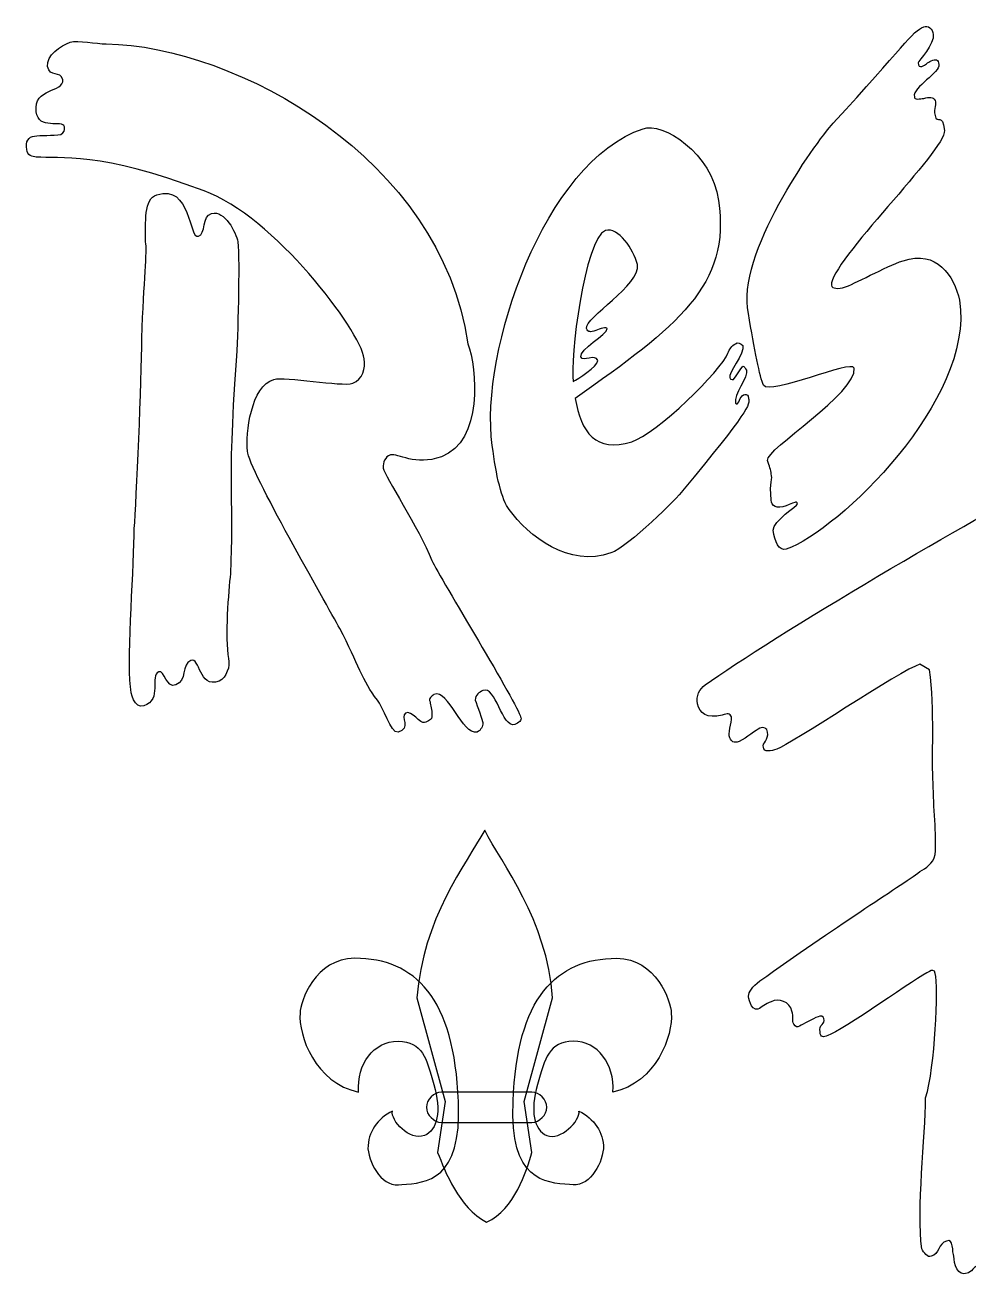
# Model space of a CAD drawing. Extents: x -198 to -95, y -282 to -207.
# Drawn here: x -197.7 to -150.5, y -280.6 to -218.1 of the extents above; entities that cross this region are included whole.
import ezdxf

# ---------------------------------------------------------------- set-up
doc = ezdxf.new("R2010")
doc.units = 0
doc.layers.get('0').update_dxf_attribs({"linetype": 'CONTINUOUS'})

msp = doc.modelspace()

# ---------------------------------------------------------------- linework, layer by layer
at = {"color": 7}
for points in [[(-157.285392, -222.985693)], [(-157.285392, -222.985693)], [(-168.674699, -228.350904)], [(-168.674699, -228.350904)], [(-176.863705, -239.646084)], [(-176.863705, -239.646084)], [(-173.475151, -242.281627)], [(-173.475151, -242.281627)], [(-187.405873, -245.481928)], [(-187.405873, -245.481928)], [(-152.20256, -265.436747)], [(-152.20256, -265.436747)], [(-176.016566, -271.837349)], [(-176.016566, -271.837349)], [(-173.286898, -271.837349)], [(-173.286898, -271.837349)], [(-174.604669, -277.861446)], [(-174.604669, -277.861446)]]:
    msp.add_lwpolyline(points, close=True, dxfattribs=at)
for points in [[(-152.48494, -250.28238), (-152.955572, -250)], [(-152.48494, -250.28238), (-152.955572, -250)], [(-178.087349, -266.660392), (-176.675452, -271.837349), (-177.051958, -274.378765)], [(-178.087349, -266.660392), (-176.675452, -271.837349), (-177.051958, -274.378765)], [(-172.345633, -274.378765), (-172.722139, -271.837349), (-171.310241, -266.660392)], [(-172.345633, -274.378765), (-172.722139, -271.837349), (-171.310241, -266.660392)], [(-172.345633, -271.366717), (-176.863705, -271.366717)], [(-172.345633, -271.366717), (-176.863705, -271.366717)], [(-176.863705, -272.872741), (-172.345633, -272.872741), (-172.345633, -272.872741)], [(-176.863705, -272.872741), (-172.345633, -272.872741), (-172.345633, -272.872741)]]:
    msp.add_lwpolyline(points, dxfattribs=at)
for points in [[(-152.767319, -218.185241), (-152.579066, -218.091114), (-152.296687, -218.279367), (-152.296687, -218.561747)], [(-152.767319, -218.185241), (-152.579066, -218.091114), (-152.296687, -218.279367), (-152.296687, -218.561747)], [(-157.285392, -222.985693), (-153.802711, -219.220633), (-153.332078, -218.373494), (-152.767319, -218.185241)], [(-157.285392, -222.985693), (-153.802711, -219.220633), (-153.332078, -218.373494), (-152.767319, -218.185241)], [(-152.296687, -218.561747), (-152.20256, -219.03238), (-153.049699, -219.879518), (-153.049699, -219.973645)], [(-152.296687, -218.561747), (-152.20256, -219.03238), (-153.049699, -219.879518), (-153.049699, -219.973645)], [(-196.536145, -220.161898), (-196.630271, -219.597139), (-195.877259, -219.126506), (-195.406627, -218.938253)], [(-196.536145, -220.161898), (-196.630271, -219.597139), (-195.877259, -219.126506), (-195.406627, -218.938253)], [(-195.406627, -218.938253), (-195.03012, -218.844127), (-194.088855, -219.03238), (-193.618223, -219.03238)], [(-195.406627, -218.938253), (-195.03012, -218.844127), (-194.088855, -219.03238), (-193.618223, -219.03238)], [(-193.618223, -219.03238), (-187.123494, -219.126506), (-176.863705, -224.774096), (-175.545934, -233.998494)], [(-193.618223, -219.03238), (-187.123494, -219.126506), (-176.863705, -224.774096), (-175.545934, -233.998494)], [(-153.049699, -219.973645), (-153.049699, -220.161898), (-152.955572, -220.161898), (-152.861446, -220.161898)], [(-153.049699, -219.973645), (-153.049699, -220.161898), (-152.955572, -220.161898), (-152.861446, -220.161898)], [(-152.861446, -220.161898), (-152.673193, -220.067771), (-152.579066, -219.973645), (-152.390813, -219.879518)], [(-152.861446, -220.161898), (-152.673193, -220.067771), (-152.579066, -219.973645), (-152.390813, -219.879518)], [(-152.390813, -219.879518), (-152.20256, -219.785392), (-152.014307, -219.785392), (-152.014307, -220.067771)], [(-152.390813, -219.879518), (-152.20256, -219.785392), (-152.014307, -219.785392), (-152.014307, -220.067771)], [(-195.783133, -220.820783), (-195.877259, -220.350151), (-196.442018, -220.726657), (-196.536145, -220.161898)], [(-195.783133, -220.820783), (-195.877259, -220.350151), (-196.442018, -220.726657), (-196.536145, -220.161898)], [(-152.014307, -220.067771), (-151.920181, -220.444277), (-153.332078, -221.197289), (-153.237952, -221.667922)], [(-152.014307, -220.067771), (-151.920181, -220.444277), (-153.332078, -221.197289), (-153.237952, -221.667922)], [(-197.100904, -222.420934), (-197.289157, -221.197289), (-195.689006, -221.479669), (-195.783133, -220.820783)], [(-197.100904, -222.420934), (-197.289157, -221.197289), (-195.689006, -221.479669), (-195.783133, -220.820783)], [(-153.237952, -221.667922), (-153.237952, -221.856175), (-152.955572, -221.762048), (-152.767319, -221.762048)], [(-153.237952, -221.667922), (-153.237952, -221.856175), (-152.955572, -221.762048), (-152.767319, -221.762048)], [(-152.767319, -221.762048), (-152.48494, -221.667922), (-152.296687, -221.667922), (-152.20256, -221.856175)], [(-152.767319, -221.762048), (-152.48494, -221.667922), (-152.296687, -221.667922), (-152.20256, -221.856175)], [(-152.20256, -221.856175), (-152.108434, -222.044428), (-152.296687, -222.232681), (-152.20256, -222.609187)], [(-152.20256, -221.856175), (-152.108434, -222.044428), (-152.296687, -222.232681), (-152.20256, -222.609187)], [(-195.689006, -223.173946), (-195.783133, -222.79744), (-197.006777, -223.362199), (-197.100904, -222.420934)], [(-195.689006, -223.173946), (-195.783133, -222.79744), (-197.006777, -223.362199), (-197.100904, -222.420934)], [(-152.20256, -222.609187), (-152.108434, -223.079819), (-151.826054, -222.420934), (-151.731928, -223.362199)], [(-152.20256, -222.609187), (-152.108434, -223.079819), (-151.826054, -222.420934), (-151.731928, -223.362199)], [(-166.792169, -223.268072), (-165.850904, -222.891566), (-163.309488, -224.491717), (-163.027108, -226.84488)], [(-166.792169, -223.268072), (-165.850904, -222.891566), (-163.309488, -224.491717), (-163.027108, -226.84488)], [(-161.521084, -232.49247), (-162.17997, -229.574548), (-158.226657, -224.021084), (-157.285392, -222.985693)], [(-161.521084, -232.49247), (-162.17997, -229.574548), (-158.226657, -224.021084), (-157.285392, -222.985693)], [(-197.571536, -224.303464), (-197.665663, -223.926958), (-197.47741, -223.644578), (-197.19503, -223.644578)], [(-197.571536, -224.303464), (-197.665663, -223.926958), (-197.47741, -223.644578), (-197.19503, -223.644578)], [(-197.19503, -223.644578), (-196.912651, -223.550452), (-196.253765, -223.644578), (-195.877259, -223.550452)], [(-197.19503, -223.644578), (-196.912651, -223.550452), (-196.253765, -223.644578), (-195.877259, -223.550452)], [(-195.877259, -223.550452), (-195.689006, -223.456325), (-195.689006, -223.362199), (-195.689006, -223.173946)], [(-195.877259, -223.550452), (-195.689006, -223.456325), (-195.689006, -223.362199), (-195.689006, -223.173946)], [(-174.322289, -239.081325), (-174.981175, -234.375), (-171.686747, -224.868223), (-166.792169, -223.268072)], [(-174.322289, -239.081325), (-174.981175, -234.375), (-171.686747, -224.868223), (-166.792169, -223.268072)], [(-151.731928, -223.362199), (-151.637801, -224.303464), (-157.473645, -229.951054), (-157.379518, -231.080572)], [(-151.731928, -223.362199), (-151.637801, -224.303464), (-157.473645, -229.951054), (-157.379518, -231.080572)], [(-197.100904, -224.67997), (-197.289157, -224.67997), (-197.571536, -224.585843), (-197.571536, -224.303464)], [(-197.100904, -224.67997), (-197.289157, -224.67997), (-197.571536, -224.585843), (-197.571536, -224.303464)], [(-188.723645, -226.374247), (-193.900602, -224.39759), (-195.971386, -224.774096), (-197.100904, -224.67997)], [(-188.723645, -226.374247), (-193.900602, -224.39759), (-195.971386, -224.774096), (-197.100904, -224.67997)], [(-191.076807, -226.5625), (-189.38253, -225.997741), (-189.476657, -228.821536), (-189.006024, -228.633283)], [(-191.076807, -226.5625), (-189.38253, -225.997741), (-189.476657, -228.821536), (-189.006024, -228.633283)], [(-191.641566, -228.915663), (-191.641566, -227.974398), (-191.735693, -226.750753), (-191.076807, -226.5625)], [(-191.641566, -228.915663), (-191.641566, -227.974398), (-191.735693, -226.750753), (-191.076807, -226.5625)], [(-180.722892, -234.751506), (-180.911145, -233.339608), (-185.240964, -227.597892), (-188.723645, -226.374247)], [(-180.722892, -234.751506), (-180.911145, -233.339608), (-185.240964, -227.597892), (-188.723645, -226.374247)], [(-163.027108, -226.84488), (-162.368223, -231.080572), (-165.097892, -233.151355), (-170.180723, -236.728163)], [(-163.027108, -226.84488), (-162.368223, -231.080572), (-165.097892, -233.151355), (-170.180723, -236.728163)], [(-188.347139, -227.503765), (-187.688253, -227.315512), (-187.123494, -228.44503), (-187.029367, -228.915663)], [(-188.347139, -227.503765), (-187.688253, -227.315512), (-187.123494, -228.44503), (-187.029367, -228.915663)], [(-189.006024, -228.633283), (-188.629518, -228.539157), (-188.817771, -227.597892), (-188.347139, -227.503765)], [(-189.006024, -228.633283), (-188.629518, -228.539157), (-188.817771, -227.597892), (-188.347139, -227.503765)], [(-168.674699, -228.350904), (-169.71009, -228.72741), (-170.463102, -234.845633), (-170.274849, -235.881024)], [(-168.674699, -228.350904), (-169.71009, -228.72741), (-170.463102, -234.845633), (-170.274849, -235.881024)], [(-167.074548, -230.045181), (-167.262801, -229.292169), (-168.015813, -228.162651), (-168.674699, -228.350904)], [(-167.074548, -230.045181), (-167.262801, -229.292169), (-168.015813, -228.162651), (-168.674699, -228.350904)], [(-191.829819, -233.716114), (-191.735693, -230.798193), (-191.54744, -229.386295), (-191.641566, -228.915663)], [(-191.829819, -233.716114), (-191.735693, -230.798193), (-191.54744, -229.386295), (-191.641566, -228.915663)], [(-187.029367, -228.915663), (-186.935241, -229.856928), (-187.029367, -233.810241), (-187.123494, -234.845633)], [(-187.029367, -228.915663), (-186.935241, -229.856928), (-187.029367, -233.810241), (-187.123494, -234.845633)], [(-153.802711, -229.856928), (-152.108434, -229.292169), (-151.261295, -230.60994), (-150.978916, -231.833584)], [(-153.802711, -229.856928), (-152.108434, -229.292169), (-151.261295, -230.60994), (-150.978916, -231.833584)], [(-156.720633, -231.174699), (-156.344127, -231.080572), (-154.649849, -230.139307), (-153.802711, -229.856928)], [(-156.720633, -231.174699), (-156.344127, -231.080572), (-154.649849, -230.139307), (-153.802711, -229.856928)], [(-169.615964, -233.245482), (-169.71009, -232.680723), (-166.886295, -231.080572), (-167.074548, -230.045181)], [(-169.615964, -233.245482), (-169.71009, -232.680723), (-166.886295, -231.080572), (-167.074548, -230.045181)], [(-157.379518, -231.080572), (-157.379518, -231.268825), (-157.003012, -231.268825), (-156.720633, -231.174699)], [(-157.379518, -231.080572), (-157.379518, -231.268825), (-157.003012, -231.268825), (-156.720633, -231.174699)], [(-150.978916, -231.833584), (-150.225904, -236.822289), (-157.003012, -243.317018), (-159.638554, -244.258283)], [(-150.978916, -231.833584), (-150.225904, -236.822289), (-157.003012, -243.317018), (-159.638554, -244.258283)], [(-160.768072, -236.069277), (-160.956325, -235.692771), (-161.238705, -234.280873), (-161.521084, -232.49247)], [(-160.768072, -236.069277), (-160.956325, -235.692771), (-161.238705, -234.280873), (-161.521084, -232.49247)], [(-192.206325, -243.222892), (-192.112199, -241.90512), (-191.829819, -235.786898), (-191.829819, -233.716114)], [(-192.206325, -243.222892), (-192.112199, -241.90512), (-191.829819, -235.786898), (-191.829819, -233.716114)], [(-169.898343, -234.65738), (-169.99247, -234.280873), (-168.580572, -233.527861), (-168.580572, -233.245482)], [(-169.898343, -234.65738), (-169.99247, -234.280873), (-168.580572, -233.527861), (-168.580572, -233.245482)], [(-169.145331, -233.339608), (-169.427711, -233.433735), (-169.521837, -233.433735), (-169.615964, -233.245482)], [(-169.145331, -233.339608), (-169.427711, -233.433735), (-169.521837, -233.433735), (-169.615964, -233.245482)], [(-168.580572, -233.245482), (-168.580572, -233.151355), (-168.957078, -233.245482), (-169.145331, -233.339608)], [(-168.580572, -233.245482), (-168.580572, -233.151355), (-168.957078, -233.245482), (-169.145331, -233.339608)], [(-175.545934, -233.998494), (-175.075301, -235.222139), (-174.792922, -238.893072), (-176.863705, -239.646084)], [(-175.545934, -233.998494), (-175.075301, -235.222139), (-174.792922, -238.893072), (-176.863705, -239.646084)], [(-162.556476, -234.469127), (-162.462349, -234.280873), (-162.368223, -234.09262), (-162.17997, -233.998494)], [(-162.556476, -234.469127), (-162.462349, -234.280873), (-162.368223, -234.09262), (-162.17997, -233.998494)], [(-161.803464, -234.09262), (-161.709337, -234.469127), (-162.556476, -235.504518), (-162.462349, -235.692771)], [(-161.803464, -234.09262), (-161.709337, -234.469127), (-162.556476, -235.504518), (-162.462349, -235.692771)], [(-162.17997, -233.998494), (-162.085843, -233.904367), (-161.89759, -233.998494), (-161.803464, -234.09262)], [(-162.17997, -233.998494), (-162.085843, -233.904367), (-161.89759, -233.998494), (-161.803464, -234.09262)], [(-187.123494, -234.845633), (-187.594127, -241.434488), (-187.21762, -241.999247), (-187.405873, -245.481928)], [(-187.123494, -234.845633), (-187.594127, -241.434488), (-187.21762, -241.999247), (-187.405873, -245.481928)], [(-181.287651, -235.975151), (-180.817018, -235.786898), (-180.628765, -235.222139), (-180.722892, -234.751506)], [(-181.287651, -235.975151), (-180.817018, -235.786898), (-180.628765, -235.222139), (-180.722892, -234.751506)], [(-170.274849, -235.881024), (-170.086596, -235.786898), (-169.051205, -235.128012), (-169.051205, -234.845633)], [(-170.274849, -235.881024), (-170.086596, -235.786898), (-169.051205, -235.128012), (-169.051205, -234.845633)], [(-169.051205, -234.845633), (-169.145331, -234.469127), (-169.804217, -234.939759), (-169.898343, -234.65738)], [(-169.051205, -234.845633), (-169.145331, -234.469127), (-169.804217, -234.939759), (-169.898343, -234.65738)], [(-167.356928, -238.893072), (-166.133283, -238.516566), (-162.838855, -235.316265), (-162.556476, -234.469127)], [(-167.356928, -238.893072), (-166.133283, -238.516566), (-162.838855, -235.316265), (-162.556476, -234.469127)], [(-156.25, -235.222139), (-156.344127, -234.751506), (-160.485693, -236.634036), (-160.768072, -236.069277)], [(-156.25, -235.222139), (-156.344127, -234.751506), (-160.485693, -236.634036), (-160.768072, -236.069277)], [(-185.240964, -235.786898), (-184.676205, -235.598645), (-181.85241, -236.163404), (-181.287651, -235.975151)], [(-185.240964, -235.786898), (-184.676205, -235.598645), (-181.85241, -236.163404), (-181.287651, -235.975151)], [(-162.274096, -235.786898), (-162.17997, -235.692771), (-161.89759, -235.222139), (-161.803464, -235.128012)], [(-162.274096, -235.786898), (-162.17997, -235.692771), (-161.89759, -235.222139), (-161.803464, -235.128012)], [(-161.615211, -235.316265), (-161.521084, -235.598645), (-162.274096, -236.634036), (-162.17997, -236.916416)], [(-161.615211, -235.316265), (-161.521084, -235.598645), (-162.274096, -236.634036), (-162.17997, -236.916416)], [(-161.803464, -235.128012), (-161.709337, -235.128012), (-161.709337, -235.222139), (-161.615211, -235.316265)], [(-161.803464, -235.128012), (-161.709337, -235.128012), (-161.709337, -235.222139), (-161.615211, -235.316265)], [(-160.579819, -239.834337), (-160.673946, -239.269578), (-156.061747, -236.445783), (-156.25, -235.222139)], [(-160.579819, -239.834337), (-160.673946, -239.269578), (-156.061747, -236.445783), (-156.25, -235.222139)], [(-186.558735, -239.363705), (-186.652861, -238.516566), (-186.370482, -236.069277), (-185.240964, -235.786898)], [(-186.558735, -239.363705), (-186.652861, -238.516566), (-186.370482, -236.069277), (-185.240964, -235.786898)], [(-162.462349, -235.692771), (-162.462349, -235.786898), (-162.368223, -235.786898), (-162.274096, -235.786898)], [(-162.462349, -235.692771), (-162.462349, -235.786898), (-162.368223, -235.786898), (-162.274096, -235.786898)], [(-170.180723, -236.728163), (-169.898343, -238.42244), (-169.145331, -239.457831), (-167.356928, -238.893072)], [(-170.180723, -236.728163), (-169.898343, -238.42244), (-169.145331, -239.457831), (-167.356928, -238.893072)], [(-161.521084, -236.728163), (-161.426958, -237.010542), (-161.521084, -237.387048), (-164.815512, -241.340361)], [(-161.521084, -236.728163), (-161.426958, -237.010542), (-161.521084, -237.387048), (-164.815512, -241.340361)], [(-162.085843, -237.010542), (-161.991717, -236.916416), (-161.89759, -236.53991), (-161.709337, -236.53991)], [(-162.085843, -237.010542), (-161.991717, -236.916416), (-161.89759, -236.53991), (-161.709337, -236.53991)], [(-161.709337, -236.53991), (-161.615211, -236.53991), (-161.521084, -236.53991), (-161.521084, -236.728163)], [(-161.709337, -236.53991), (-161.615211, -236.53991), (-161.521084, -236.53991), (-161.521084, -236.728163)], [(-162.17997, -236.916416), (-162.17997, -237.010542), (-162.085843, -237.010542), (-162.085843, -237.010542)], [(-162.17997, -236.916416), (-162.17997, -237.010542), (-162.085843, -237.010542), (-162.085843, -237.010542)], [(-181.946536, -248.211596), (-182.605422, -246.987952), (-186.464608, -240.30497), (-186.558735, -239.363705)], [(-181.946536, -248.211596), (-182.605422, -246.987952), (-186.464608, -240.30497), (-186.558735, -239.363705)], [(-173.475151, -242.281627), (-173.851657, -241.810994), (-174.134036, -240.587349), (-174.322289, -239.081325)], [(-173.475151, -242.281627), (-173.851657, -241.810994), (-174.134036, -240.587349), (-174.322289, -239.081325)], [(-179.40512, -239.551958), (-179.6875, -239.646084), (-179.781627, -239.928464), (-179.781627, -240.210843)], [(-179.40512, -239.551958), (-179.6875, -239.646084), (-179.781627, -239.928464), (-179.781627, -240.210843)], [(-176.863705, -239.646084), (-178.181476, -240.116717), (-179.028614, -239.457831), (-179.40512, -239.551958)], [(-176.863705, -239.646084), (-178.181476, -240.116717), (-179.028614, -239.457831), (-179.40512, -239.551958)], [(-160.391566, -240.493223), (-160.391566, -240.30497), (-160.485693, -240.116717), (-160.579819, -239.834337)], [(-160.391566, -240.493223), (-160.391566, -240.30497), (-160.485693, -240.116717), (-160.579819, -239.834337)], [(-179.781627, -240.210843), (-179.6875, -240.587349), (-177.993223, -243.222892), (-177.334337, -244.823042)], [(-179.781627, -240.210843), (-179.6875, -240.587349), (-177.993223, -243.222892), (-177.334337, -244.823042)], [(-160.391566, -241.810994), (-160.485693, -240.869729), (-160.29744, -240.775602), (-160.391566, -240.493223)], [(-160.391566, -241.810994), (-160.485693, -240.869729), (-160.29744, -240.775602), (-160.391566, -240.493223)], [(-163.685994, -251.035392), (-160.579819, -248.776355), (-149.284639, -242.093373), (-147.213855, -241.246235)], [(-163.685994, -251.035392), (-160.579819, -248.776355), (-149.284639, -242.093373), (-147.213855, -241.246235)], [(-164.815512, -241.340361), (-165.003765, -241.622741), (-167.545181, -244.164157), (-168.392319, -244.446536)], [(-164.815512, -241.340361), (-165.003765, -241.622741), (-167.545181, -244.164157), (-168.392319, -244.446536)], [(-159.638554, -242.093373), (-160.109187, -242.281627), (-160.391566, -242.093373), (-160.391566, -241.810994)], [(-159.638554, -242.093373), (-160.109187, -242.281627), (-160.391566, -242.093373), (-160.391566, -241.810994)], [(-168.392319, -244.446536), (-170.463102, -245.199548), (-172.533886, -243.599398), (-173.475151, -242.281627)], [(-168.392319, -244.446536), (-170.463102, -245.199548), (-172.533886, -243.599398), (-173.475151, -242.281627)], [(-160.29744, -243.317018), (-160.29744, -242.846386), (-159.073795, -242.093373), (-159.073795, -241.999247)], [(-160.29744, -243.317018), (-160.29744, -242.846386), (-159.073795, -242.093373), (-159.073795, -241.999247)], [(-159.167922, -241.90512), (-159.167922, -241.90512), (-159.450301, -241.999247), (-159.638554, -242.093373)], [(-159.167922, -241.90512), (-159.167922, -241.90512), (-159.450301, -241.999247), (-159.638554, -242.093373)], [(-159.073795, -241.999247), (-159.073795, -241.90512), (-159.167922, -241.90512), (-159.167922, -241.90512)], [(-159.073795, -241.999247), (-159.073795, -241.90512), (-159.167922, -241.90512), (-159.167922, -241.90512)], [(-192.394578, -251.129518), (-192.582831, -249.529367), (-192.206325, -244.917169), (-192.206325, -243.222892)], [(-192.394578, -251.129518), (-192.582831, -249.529367), (-192.206325, -244.917169), (-192.206325, -243.222892)], [(-159.638554, -244.258283), (-160.01506, -244.35241), (-160.203313, -243.881777), (-160.29744, -243.317018)], [(-159.638554, -244.258283), (-160.01506, -244.35241), (-160.203313, -243.881777), (-160.29744, -243.317018)], [(-177.334337, -244.823042), (-176.957831, -245.670181), (-173.004518, -252.070783), (-172.910392, -252.635542)], [(-177.334337, -244.823042), (-176.957831, -245.670181), (-173.004518, -252.070783), (-172.910392, -252.635542)], [(-187.405873, -245.481928), (-187.5, -246.329066), (-187.688253, -248.682229), (-187.5, -249.71762)], [(-187.405873, -245.481928), (-187.5, -246.329066), (-187.688253, -248.682229), (-187.5, -249.71762)], [(-180.064006, -251.788404), (-180.817018, -250.847139), (-181.005271, -250), (-181.946536, -248.211596)], [(-180.064006, -251.788404), (-180.817018, -250.847139), (-181.005271, -250), (-181.946536, -248.211596)], [(-189.38253, -249.811747), (-189.853163, -250), (-189.570783, -250.847139), (-190.135542, -251.035392)], [(-189.38253, -249.811747), (-189.853163, -250), (-189.570783, -250.847139), (-190.135542, -251.035392)], [(-187.970633, -250.847139), (-189.006024, -251.223645), (-188.911898, -249.623494), (-189.38253, -249.811747)], [(-187.970633, -250.847139), (-189.006024, -251.223645), (-188.911898, -249.623494), (-189.38253, -249.811747)], [(-187.5, -249.71762), (-187.405873, -250.094127), (-187.594127, -250.658886), (-187.970633, -250.847139)], [(-187.5, -249.71762), (-187.405873, -250.094127), (-187.594127, -250.658886), (-187.970633, -250.847139)], [(-152.955572, -250), (-153.896837, -250.28238), (-159.450301, -254.04744), (-160.109187, -254.235693)], [(-152.955572, -250), (-153.896837, -250.28238), (-159.450301, -254.04744), (-160.109187, -254.235693)], [(-190.982681, -250.376506), (-191.453313, -250.564759), (-190.794428, -251.788404), (-191.735693, -252.070783)], [(-190.982681, -250.376506), (-191.453313, -250.564759), (-190.794428, -251.788404), (-191.735693, -252.070783)], [(-190.135542, -251.035392), (-190.606175, -251.223645), (-190.700301, -250.28238), (-190.982681, -250.376506)], [(-190.135542, -251.035392), (-190.606175, -251.223645), (-190.700301, -250.28238), (-190.982681, -250.376506)], [(-152.296687, -255.92997), (-152.390813, -254.894578), (-152.20256, -252.16491), (-152.48494, -250.28238)], [(-152.296687, -255.92997), (-152.390813, -254.894578), (-152.20256, -252.16491), (-152.48494, -250.28238)], [(-191.735693, -252.070783), (-192.206325, -252.259036), (-192.394578, -251.411898), (-192.394578, -251.129518)], [(-191.735693, -252.070783), (-192.206325, -252.259036), (-192.394578, -251.411898), (-192.394578, -251.129518)], [(-175.075301, -253.388554), (-175.828313, -253.576807), (-176.487199, -251.223645), (-177.240211, -251.506024)], [(-175.075301, -253.388554), (-175.828313, -253.576807), (-176.487199, -251.223645), (-177.240211, -251.506024)], [(-173.192771, -253.012048), (-173.851657, -253.200301), (-174.134036, -251.035392), (-174.792922, -251.317771)], [(-173.192771, -253.012048), (-173.851657, -253.200301), (-174.134036, -251.035392), (-174.792922, -251.317771)], [(-164.0625, -251.976657), (-164.156627, -251.600151), (-163.968373, -251.223645), (-163.685994, -251.035392)], [(-164.0625, -251.976657), (-164.156627, -251.600151), (-163.968373, -251.223645), (-163.685994, -251.035392)], [(-179.028614, -253.388554), (-179.40512, -253.482681), (-179.781627, -252.070783), (-180.064006, -251.788404)], [(-179.028614, -253.388554), (-179.40512, -253.482681), (-179.781627, -252.070783), (-180.064006, -251.788404)], [(-177.240211, -251.506024), (-177.334337, -251.600151), (-177.52259, -251.694277), (-177.428464, -251.88253)], [(-177.240211, -251.506024), (-177.334337, -251.600151), (-177.52259, -251.694277), (-177.428464, -251.88253)], [(-174.792922, -251.317771), (-174.981175, -251.411898), (-175.169428, -251.506024), (-175.169428, -251.788404)], [(-174.792922, -251.317771), (-174.981175, -251.411898), (-175.169428, -251.506024), (-175.169428, -251.788404)], [(-175.169428, -251.788404), (-175.075301, -252.070783), (-174.792922, -252.823795), (-174.792922, -252.917922)], [(-175.169428, -251.788404), (-175.075301, -252.070783), (-174.792922, -252.823795), (-174.792922, -252.917922)], [(-178.652108, -252.447289), (-178.934488, -252.635542), (-178.369729, -253.200301), (-179.028614, -253.388554)], [(-178.652108, -252.447289), (-178.934488, -252.635542), (-178.369729, -253.200301), (-179.028614, -253.388554)], [(-177.710843, -252.917922), (-177.899096, -253.012048), (-178.369729, -252.259036), (-178.652108, -252.447289)], [(-177.710843, -252.917922), (-177.899096, -253.012048), (-178.369729, -252.259036), (-178.652108, -252.447289)], [(-177.428464, -251.88253), (-177.428464, -252.070783), (-177.334337, -252.259036), (-177.334337, -252.541416)], [(-177.428464, -251.88253), (-177.428464, -252.070783), (-177.334337, -252.259036), (-177.334337, -252.541416)], [(-162.838855, -252.541416), (-163.591867, -252.729669), (-163.968373, -252.447289), (-164.0625, -251.976657)], [(-162.838855, -252.541416), (-163.591867, -252.729669), (-163.968373, -252.447289), (-164.0625, -251.976657)], [(-162.368223, -252.635542), (-162.462349, -252.447289), (-162.556476, -252.447289), (-162.838855, -252.541416)], [(-162.368223, -252.635542), (-162.462349, -252.447289), (-162.556476, -252.447289), (-162.838855, -252.541416)], [(-177.334337, -252.541416), (-177.334337, -252.823795), (-177.52259, -252.823795), (-177.710843, -252.917922)], [(-177.334337, -252.541416), (-177.334337, -252.823795), (-177.52259, -252.823795), (-177.710843, -252.917922)], [(-174.792922, -252.917922), (-174.792922, -253.106175), (-174.887048, -253.294428), (-175.075301, -253.388554)], [(-174.792922, -252.917922), (-174.792922, -253.106175), (-174.887048, -253.294428), (-175.075301, -253.388554)], [(-172.910392, -252.635542), (-172.816265, -252.823795), (-173.004518, -252.917922), (-173.192771, -253.012048)], [(-172.910392, -252.635542), (-172.816265, -252.823795), (-173.004518, -252.917922), (-173.192771, -253.012048)], [(-162.462349, -253.670934), (-162.556476, -253.482681), (-162.368223, -252.917922), (-162.368223, -252.635542)], [(-162.462349, -253.670934), (-162.556476, -253.482681), (-162.368223, -252.917922), (-162.368223, -252.635542)], [(-160.579819, -253.388554), (-160.579819, -253.200301), (-160.768072, -253.106175), (-160.956325, -253.200301)], [(-160.579819, -253.388554), (-160.579819, -253.200301), (-160.768072, -253.106175), (-160.956325, -253.200301)], [(-161.991717, -253.859187), (-162.274096, -253.953313), (-162.368223, -253.859187), (-162.462349, -253.670934)], [(-161.991717, -253.859187), (-162.274096, -253.953313), (-162.368223, -253.859187), (-162.462349, -253.670934)], [(-160.956325, -253.200301), (-161.144578, -253.294428), (-161.615211, -253.670934), (-161.991717, -253.859187)], [(-160.956325, -253.200301), (-161.144578, -253.294428), (-161.615211, -253.670934), (-161.991717, -253.859187)], [(-160.768072, -254.141566), (-160.862199, -253.953313), (-160.485693, -253.76506), (-160.579819, -253.388554)], [(-160.768072, -254.141566), (-160.862199, -253.953313), (-160.485693, -253.76506), (-160.579819, -253.388554)], [(-160.109187, -254.235693), (-160.391566, -254.329819), (-160.768072, -254.423946), (-160.768072, -254.141566)], [(-160.109187, -254.235693), (-160.391566, -254.329819), (-160.768072, -254.423946), (-160.768072, -254.141566)], [(-152.20256, -259.506777), (-152.108434, -258.471386), (-152.296687, -257.153614), (-152.296687, -255.92997)], [(-152.20256, -259.506777), (-152.108434, -258.471386), (-152.296687, -257.153614), (-152.296687, -255.92997)], [(-174.698795, -258.283133), (-175.64006, -259.97741), (-177.80497, -262.707078), (-178.087349, -266.660392)], [(-174.698795, -258.283133), (-175.64006, -259.97741), (-177.80497, -262.707078), (-178.087349, -266.660392)], [(-171.310241, -266.660392), (-171.59262, -262.707078), (-173.851657, -259.97741), (-174.698795, -258.283133)], [(-171.310241, -266.660392), (-171.59262, -262.707078), (-173.851657, -259.97741), (-174.698795, -258.283133)], [(-152.955572, -260.353916), (-152.673193, -260.165663), (-152.296687, -259.97741), (-152.20256, -259.506777)], [(-152.955572, -260.353916), (-152.673193, -260.165663), (-152.296687, -259.97741), (-152.20256, -259.506777)], [(-160.956325, -265.813253), (-157.285392, -263.177711), (-153.990964, -261.106928), (-152.955572, -260.353916)], [(-160.956325, -265.813253), (-157.285392, -263.177711), (-153.990964, -261.106928), (-152.955572, -260.353916)], [(-181.193524, -264.683735), (-183.170181, -264.683735), (-183.923193, -266.848645), (-183.923193, -267.413404)], [(-181.193524, -264.683735), (-183.170181, -264.683735), (-183.923193, -266.848645), (-183.923193, -267.413404)], [(-176.016566, -271.837349), (-176.204819, -266.660392), (-178.181476, -264.683735), (-181.193524, -264.683735)], [(-176.016566, -271.837349), (-176.204819, -266.660392), (-178.181476, -264.683735), (-181.193524, -264.683735)], [(-173.286898, -271.837349), (-173.098645, -266.660392), (-171.121988, -264.683735), (-168.10994, -264.683735)], [(-173.286898, -271.837349), (-173.098645, -266.660392), (-171.121988, -264.683735), (-168.10994, -264.683735)], [(-168.10994, -264.683735), (-166.133283, -264.683735), (-165.380271, -266.848645), (-165.380271, -267.413404)], [(-168.10994, -264.683735), (-166.133283, -264.683735), (-165.380271, -266.848645), (-165.380271, -267.413404)], [(-152.48494, -265.34262), (-152.955572, -265.530873), (-156.908886, -268.354669), (-157.567771, -268.542922)], [(-152.48494, -265.34262), (-152.955572, -265.530873), (-156.908886, -268.354669), (-157.567771, -268.542922)], [(-152.673193, -271.649096), (-152.20256, -270.143072), (-152.014307, -266.095633), (-152.20256, -265.436747)], [(-152.673193, -271.649096), (-152.20256, -270.143072), (-152.014307, -266.095633), (-152.20256, -265.436747)], [(-152.20256, -265.436747), (-152.20256, -265.248494), (-152.390813, -265.248494), (-152.48494, -265.34262)], [(-152.20256, -265.436747), (-152.20256, -265.248494), (-152.390813, -265.248494), (-152.48494, -265.34262)], [(-161.521084, -266.566265), (-161.521084, -266.378012), (-161.332831, -266.095633), (-160.956325, -265.813253)], [(-161.521084, -266.566265), (-161.521084, -266.378012), (-161.332831, -266.095633), (-160.956325, -265.813253)], [(-161.050452, -267.225151), (-161.426958, -267.319277), (-161.521084, -266.566265), (-161.521084, -266.566265)], [(-161.050452, -267.225151), (-161.426958, -267.319277), (-161.521084, -266.566265), (-161.521084, -266.566265)], [(-160.391566, -266.848645), (-160.673946, -266.942771), (-160.862199, -267.131024), (-161.050452, -267.225151)], [(-160.391566, -266.848645), (-160.673946, -266.942771), (-160.862199, -267.131024), (-161.050452, -267.225151)], [(-159.356175, -267.319277), (-159.450301, -266.848645), (-160.01506, -266.660392), (-160.391566, -266.848645)], [(-159.356175, -267.319277), (-159.450301, -266.848645), (-160.01506, -266.660392), (-160.391566, -266.848645)], [(-183.923193, -267.413404), (-184.017319, -268.542922), (-183.170181, -270.896084), (-181.005271, -271.366717)], [(-183.923193, -267.413404), (-184.017319, -268.542922), (-183.170181, -270.896084), (-181.005271, -271.366717)], [(-165.380271, -267.413404), (-165.286145, -268.542922), (-166.133283, -270.896084), (-168.298193, -271.366717)], [(-165.380271, -267.413404), (-165.286145, -268.542922), (-166.133283, -270.896084), (-168.298193, -271.366717)], [(-159.262048, -267.978163), (-159.356175, -267.78991), (-159.262048, -267.601657), (-159.356175, -267.319277)], [(-159.262048, -267.978163), (-159.356175, -267.78991), (-159.262048, -267.601657), (-159.356175, -267.319277)], [(-158.979669, -268.072289), (-159.073795, -268.166416), (-159.167922, -268.072289), (-159.262048, -267.978163)], [(-158.979669, -268.072289), (-159.073795, -268.166416), (-159.167922, -268.072289), (-159.262048, -267.978163)], [(-158.038404, -267.601657), (-158.320783, -267.695783), (-158.791416, -267.978163), (-158.979669, -268.072289)], [(-158.038404, -267.601657), (-158.320783, -267.695783), (-158.791416, -267.978163), (-158.979669, -268.072289)], [(-157.756024, -267.695783), (-157.756024, -267.601657), (-157.944277, -267.50753), (-158.038404, -267.601657)], [(-157.756024, -267.695783), (-157.756024, -267.601657), (-157.944277, -267.50753), (-158.038404, -267.601657)], [(-157.944277, -268.354669), (-158.038404, -267.978163), (-157.661898, -267.978163), (-157.756024, -267.695783)], [(-157.944277, -268.354669), (-158.038404, -267.978163), (-157.661898, -267.978163), (-157.756024, -267.695783)], [(-157.567771, -268.542922), (-157.756024, -268.637048), (-157.944277, -268.637048), (-157.944277, -268.354669)], [(-157.567771, -268.542922), (-157.756024, -268.637048), (-157.944277, -268.637048), (-157.944277, -268.354669)], [(-181.005271, -271.366717), (-181.099398, -269.954819), (-180.252259, -268.825301), (-179.028614, -268.825301)], [(-181.005271, -271.366717), (-181.099398, -269.954819), (-180.252259, -268.825301), (-179.028614, -268.825301)], [(-179.028614, -268.825301), (-177.80497, -268.825301), (-177.616717, -269.67244), (-177.240211, -270.990211)], [(-179.028614, -268.825301), (-177.80497, -268.825301), (-177.616717, -269.67244), (-177.240211, -270.990211)], [(-170.274849, -268.825301), (-171.498494, -268.825301), (-171.686747, -269.67244), (-172.063253, -270.990211)], [(-170.274849, -268.825301), (-171.498494, -268.825301), (-171.686747, -269.67244), (-172.063253, -270.990211)], [(-168.298193, -271.366717), (-168.204066, -269.954819), (-169.051205, -268.825301), (-170.274849, -268.825301)], [(-168.298193, -271.366717), (-168.204066, -269.954819), (-169.051205, -268.825301), (-170.274849, -268.825301)], [(-177.240211, -270.990211), (-176.863705, -272.307982), (-177.051958, -273.249247), (-177.710843, -273.531627)], [(-177.240211, -270.990211), (-176.863705, -272.307982), (-177.051958, -273.249247), (-177.710843, -273.531627)], [(-172.063253, -270.990211), (-172.439759, -272.307982), (-172.251506, -273.249247), (-171.59262, -273.531627)], [(-172.063253, -270.990211), (-172.439759, -272.307982), (-172.251506, -273.249247), (-171.59262, -273.531627)], [(-178.840361, -275.978916), (-177.616717, -275.884789), (-175.828313, -275.790663), (-176.016566, -271.837349)], [(-178.840361, -275.978916), (-177.616717, -275.884789), (-175.828313, -275.790663), (-176.016566, -271.837349)], [(-176.863705, -271.366717), (-177.240211, -271.366717), (-177.616717, -271.743223), (-177.616717, -272.119729)], [(-176.863705, -271.366717), (-177.240211, -271.366717), (-177.616717, -271.743223), (-177.616717, -272.119729)], [(-170.463102, -275.978916), (-171.686747, -275.884789), (-173.475151, -275.790663), (-173.286898, -271.837349)], [(-170.463102, -275.978916), (-171.686747, -275.884789), (-173.475151, -275.790663), (-173.286898, -271.837349)], [(-171.59262, -272.119729), (-171.59262, -271.743223), (-171.969127, -271.366717), (-172.345633, -271.366717)], [(-171.59262, -272.119729), (-171.59262, -271.743223), (-171.969127, -271.366717), (-172.345633, -271.366717)], [(-152.861446, -279.179217), (-153.143825, -277.296687), (-152.673193, -273.531627), (-152.673193, -271.649096)], [(-152.861446, -279.179217), (-153.143825, -277.296687), (-152.673193, -273.531627), (-152.673193, -271.649096)], [(-179.310994, -272.307982), (-180.064006, -272.684488), (-180.534639, -273.343373), (-180.534639, -274.190512)], [(-179.310994, -272.307982), (-180.064006, -272.684488), (-180.534639, -273.343373), (-180.534639, -274.190512)], [(-177.710843, -273.531627), (-178.463855, -273.814006), (-179.40512, -272.778614), (-179.310994, -272.307982)], [(-177.710843, -273.531627), (-178.463855, -273.814006), (-179.40512, -272.778614), (-179.310994, -272.307982)], [(-177.616717, -272.119729), (-177.616717, -272.496235), (-177.240211, -272.872741), (-176.863705, -272.872741)], [(-177.616717, -272.119729), (-177.616717, -272.496235), (-177.240211, -272.872741), (-176.863705, -272.872741)], [(-172.345633, -272.872741), (-171.969127, -272.872741), (-171.59262, -272.496235), (-171.59262, -272.119729)], [(-172.345633, -272.872741), (-171.969127, -272.872741), (-171.59262, -272.496235), (-171.59262, -272.119729)], [(-171.59262, -273.531627), (-170.933735, -273.814006), (-169.898343, -272.778614), (-169.99247, -272.307982)], [(-171.59262, -273.531627), (-170.933735, -273.814006), (-169.898343, -272.778614), (-169.99247, -272.307982)], [(-169.99247, -272.307982), (-169.239458, -272.684488), (-168.768825, -273.343373), (-168.768825, -274.190512)], [(-169.99247, -272.307982), (-169.239458, -272.684488), (-168.768825, -273.343373), (-168.768825, -274.190512)], [(-180.534639, -274.190512), (-180.440512, -275.037651), (-179.781627, -276.167169), (-178.840361, -275.978916)], [(-180.534639, -274.190512), (-180.440512, -275.037651), (-179.781627, -276.167169), (-178.840361, -275.978916)], [(-168.768825, -274.190512), (-168.862952, -275.037651), (-169.521837, -276.167169), (-170.463102, -275.978916)], [(-168.768825, -274.190512), (-168.862952, -275.037651), (-169.521837, -276.167169), (-170.463102, -275.978916)], [(-177.051958, -274.378765), (-176.675452, -275.32003), (-176.016566, -277.108434), (-174.604669, -277.861446)], [(-177.051958, -274.378765), (-176.675452, -275.32003), (-176.016566, -277.108434), (-174.604669, -277.861446)], [(-174.604669, -277.861446), (-173.192771, -277.20256), (-172.628012, -275.32003), (-172.345633, -274.378765)], [(-174.604669, -277.861446), (-173.192771, -277.20256), (-172.628012, -275.32003), (-172.345633, -274.378765)], [(-151.261295, -279.555723), (-151.355422, -279.36747), (-151.261295, -278.614458), (-151.637801, -278.802711)], [(-151.261295, -279.555723), (-151.355422, -279.36747), (-151.261295, -278.614458), (-151.637801, -278.802711)], [(-152.390813, -279.555723), (-152.579066, -279.649849), (-152.767319, -279.36747), (-152.861446, -279.179217)], [(-152.390813, -279.555723), (-152.579066, -279.649849), (-152.767319, -279.36747), (-152.861446, -279.179217)], [(-151.637801, -278.802711), (-152.014307, -278.896837), (-152.014307, -279.461596), (-152.390813, -279.555723)], [(-151.637801, -278.802711), (-152.014307, -278.896837), (-152.014307, -279.461596), (-152.390813, -279.555723)], [(-150.60241, -280.402861), (-151.073042, -280.591114), (-151.261295, -279.932229), (-151.261295, -279.555723)], [(-150.60241, -280.402861), (-151.073042, -280.591114), (-151.261295, -279.932229), (-151.261295, -279.555723)], [(-149.943524, -279.932229), (-150.225904, -280.026355), (-150.414157, -280.402861), (-150.60241, -280.402861)], [(-149.943524, -279.932229), (-150.225904, -280.026355), (-150.414157, -280.402861), (-150.60241, -280.402861)]]:
    msp.add_open_spline(points, degree=3, dxfattribs=at)

doc.saveas('drawing.dxf')
